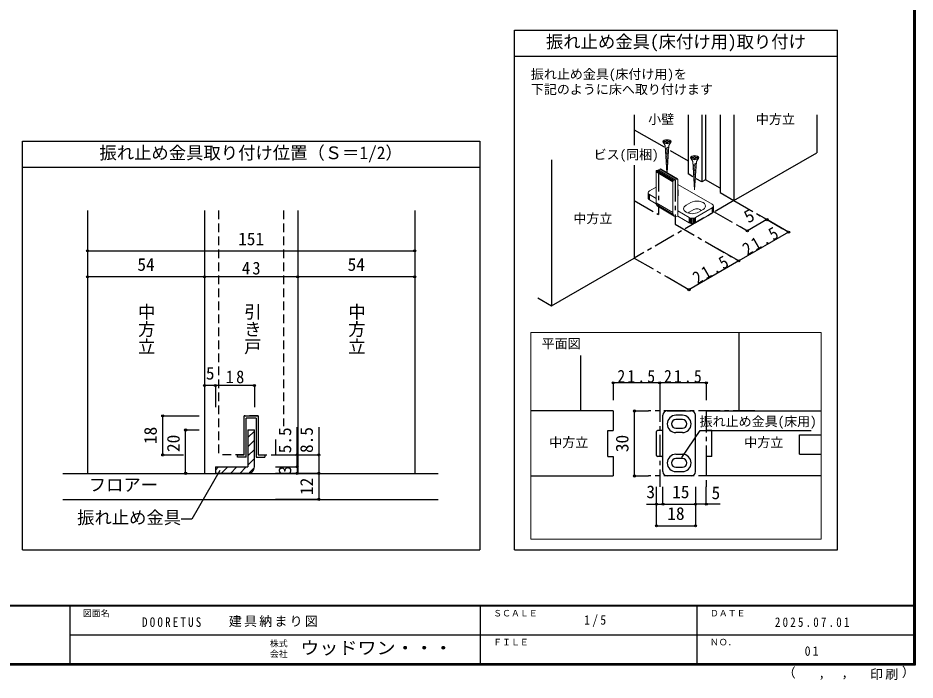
# Model space of a CAD drawing. Units: millimetres at full size, sheet at 1:5, with parts at other scales. Extents: x -973 to 977, y -718 to 696.
# Drawn here: x -58 to 977, y -718 to 46 of the extents above; entities that cross this region are included whole.
import ezdxf
from ezdxf.enums import TextEntityAlignment as Align

# ---------------------------------------------------------------- set-up
doc = ezdxf.new("R2010")
doc.units = ezdxf.units.MM
doc.header["$LTSCALE"] = 5
doc.header["$PDMODE"] = 32
doc.header["$PDSIZE"] = 2.5
for name, pattern in [('CHAIN1', [8, 5, -1, 1, -1]), ('DASHED1', [1.8, 1.2, -0.6]), ('DASHED2', [3, 2, -1])]:
    doc.linetypes.add(name, pattern=pattern)
for name, color, linetype in [('0-6_扉', 6, 'Continuous'), ('0-A_文字', 4, 'DASHED1'), ('0-B_寸法', 7, 'Continuous'), ('1-3_仕上げ', 2, 'Continuous'), ('1-4_枠', 3, 'Continuous'), ('1-6_扉', 7, 'DASHED2'), ('1-7_金物', 7, 'Continuous'), ('1-A_文字', 7, 'Continuous'), ('1-B_寸法', 7, 'Continuous'), ('F-0_補助線', 7, 'Continuous'), ('F-1_枠', 6, 'Continuous'), ('F-A_文字', 7, 'Continuous')]:
    doc.layers.add(name, color=color, linetype=linetype)
doc.layers.add('0-7_金物', color=7, linetype='Continuous', lineweight=18)
doc.styles.add('@ＭＳ ゴシック', font='')
doc.styles.add('ＭＳ ゴシック', font='')
doc.styles.get('@ＭＳ ゴシック').set_extended_font_data('@MS Gothic')
doc.styles.get('ＭＳ ゴシック').set_extended_font_data('MS Gothic')

msp = doc.modelspace()

# ---------------------------------------------------------------- linework, layer by layer
at = {"layer": '0-6_扉', "color": 2}
for p, q in [((652.795, -65.971), (652.795, -101.041)), ((714.762, -65.971), (714.762, -134.197)), ((730.672, -65.971), (730.672, -143.382)), ((735.092, -65.971), (735.092, -140.831)), ((751.886, -65.971), (751.886, -155.63)), ((767.795, -65.971), (767.795, -164.815)), ((863.255, -65.971), (863.255, -109.702)), ((767.795, -164.815), (863.255, -109.702)), ((557.336, -117.967), (557.336, -286.324)), ((652.795, -124.191), (652.795, -231.21)), ((720.224, -137.35), (714.762, -134.197)), ((730.672, -143.382), (724.315, -139.712)), ((735.092, -140.831), (730.672, -143.382)), ((751.886, -150.526), (735.092, -140.831)), ((751.886, -155.63), (767.795, -164.815)), ((557.336, -286.324), (652.795, -231.21)), ((541.426, -277.138), (557.336, -286.324))]:
    msp.add_line(p, q, dxfattribs=at)
at = {"layer": '0-6_扉', "color": 7}
for p, q in [((652.795, -83.111), (687.069, -102.899)), ((694.354, -107.104), (714.762, -118.887))]:
    msp.add_line(p, q, dxfattribs=at)
at = {"layer": '0-7_金物'}
for p, q in [((686.572, -98.285), (688.396, -101.445)), ((686.678, -96.513), (686.678, -97.547)), ((686.678, -96.513), (690.041, -96.513)), ((686.678, -97.547), (690.041, -97.547)), ((690.47, -132.747), (688.396, -101.445)), ((692.614, -103.019), (688.649, -105.264)), ((690.041, -94.997), (691.074, -94.997)), ((690.041, -96.513), (690.041, -94.997)), ((690.041, -99.063), (690.041, -97.547)), ((690.041, -99.063), (691.074, -99.063)), ((690.638, -132.847), (692.718, -101.445)), ((691.074, -96.513), (691.074, -94.997)), ((691.074, -96.513), (694.437, -96.513)), ((691.074, -97.547), (694.437, -97.547)), ((691.074, -99.063), (691.074, -97.547)), ((694.543, -98.285), (692.718, -101.445)), ((694.437, -97.547), (694.437, -96.513)), ((692.506, -104.648), (688.75, -106.774)), ((692.398, -106.276), (688.85, -108.285)), ((692.291, -107.904), (688.95, -109.795)), ((692.183, -109.532), (689.05, -111.306)), ((692.075, -111.16), (689.15, -112.816)), ((691.967, -112.788), (689.25, -114.326)), ((721.86, -113.369), (722.894, -113.369)), ((721.86, -114.885), (721.86, -113.369)), ((722.894, -114.885), (722.894, -113.369)), ((691.859, -114.416), (689.35, -115.837)), ((691.751, -116.045), (689.45, -117.347)), ((691.643, -117.673), (689.55, -118.858)), ((691.535, -119.301), (689.65, -120.368)), ((691.428, -120.929), (689.75, -121.879)), ((691.32, -122.557), (689.85, -123.389)), ((718.392, -116.657), (720.216, -119.816)), ((718.497, -114.885), (718.497, -115.918)), ((718.497, -114.885), (721.86, -114.885)), ((718.497, -115.918), (721.86, -115.918)), ((722.377, -152.435), (720.216, -119.816)), ((724.434, -121.391), (720.469, -123.635)), ((724.326, -123.019), (720.569, -125.146)), ((721.86, -117.434), (721.86, -115.918)), ((721.86, -117.434), (722.894, -117.434)), ((722.377, -152.435), (724.538, -119.816)), ((722.894, -114.885), (726.257, -114.885)), ((722.894, -115.918), (726.257, -115.918)), ((722.894, -117.434), (722.894, -115.918)), ((726.362, -116.657), (724.538, -119.816)), ((726.257, -115.918), (726.257, -114.885)), ((677.903, -131.573), (677.903, -167.297)), ((697.186, -143.064), (677.903, -131.573)), ((697.219, -142.77), (677.935, -131.28)), ((697.315, -142.469), (678.031, -130.978)), ((697.467, -142.181), (678.183, -130.69)), ((697.665, -141.926), (678.382, -130.435)), ((697.896, -141.721), (678.613, -130.23)), ((678.86, -130.089), (682.691, -128.482)), ((698.144, -141.58), (678.86, -130.089)), ((702.222, -139.906), (682.938, -128.415)), ((702.453, -139.917), (683.169, -128.426)), ((702.651, -140.006), (683.368, -128.515)), ((691.212, -124.185), (689.95, -124.899)), ((691.104, -125.813), (690.05, -126.41)), ((690.996, -127.441), (690.15, -127.92)), ((690.888, -129.07), (690.251, -129.431)), ((690.78, -130.698), (690.351, -130.941)), ((724.218, -124.647), (720.669, -126.656)), ((724.11, -126.275), (720.769, -128.166)), ((724.002, -127.903), (720.87, -129.677)), ((723.895, -129.531), (720.97, -131.187)), ((723.787, -131.159), (721.07, -132.698)), ((723.679, -132.788), (721.17, -134.208)), ((723.571, -134.416), (721.27, -135.719)), ((702.932, -182.872), (702.932, -140.654)), ((723.463, -136.044), (721.37, -137.229)), ((723.355, -137.672), (721.47, -138.739)), ((723.247, -139.3), (721.57, -140.25)), ((723.14, -140.928), (721.67, -141.76)), ((723.032, -142.556), (721.77, -143.271)), ((722.924, -144.185), (721.87, -144.781)), ((670.228, -153.785), (677.903, -149.354)), ((742.707, -169.094), (702.932, -146.13)), ((703.209, -152.764), (703.209, -158.888)), ((722.816, -145.813), (721.97, -146.291)), ((722.708, -147.441), (722.07, -147.802)), ((722.6, -149.069), (722.17, -149.312)), ((668.764, -155.826), (668.764, -161.95)), ((668.934, -156.573), (668.934, -162.697)), ((669.434, -157.269), (669.434, -163.393)), ((670.228, -157.867), (670.228, -163.991)), ((677.903, -162.298), (670.228, -157.867)), ((678.007, -168.482), (670.228, -163.991)), ((697.382, -180.387), (678.099, -168.896)), ((697.956, -181.712), (678.673, -170.222)), ((698.869, -182.674), (679.586, -171.184)), ((712.655, -170.115), (717.958, -167.053)), ((721.493, -175.218), (716.19, -178.28)), ((742.707, -173.176), (723.261, -184.403)), ((726.797, -178.28), (732.1, -175.218)), ((742.707, -173.176), (742.707, -179.3)), ((743.501, -172.579), (743.501, -178.702)), ((744.001, -171.882), (744.001, -178.006)), ((744.171, -171.135), (744.171, -177.259)), ((716.19, -184.403), (702.932, -176.749)), ((716.19, -190.527), (702.932, -182.872)), ((716.19, -184.403), (716.19, -190.527)), ((717.226, -184.862), (717.226, -190.986)), ((718.432, -185.15), (718.432, -191.274)), ((719.726, -185.249), (719.726, -191.373)), ((721.02, -185.15), (721.02, -191.274)), ((722.226, -184.862), (722.226, -190.986)), ((742.707, -179.3), (723.261, -190.527)), ((723.261, -184.403), (723.261, -190.527)), ((533.411, -317.079), (868.27, -317.079)), ((533.411, -555.241), (533.411, -317.079)), ((868.27, -317.079), (868.27, -555.241)), ((868.27, -555.241), (533.411, -555.241))]:
    msp.add_line(p, q, dxfattribs=at)
for points in [[(698.144, -141.58), (701.974, -139.973), (682.691, -128.482)], [(697.186, -143.064), (697.186, -178.788), (677.903, -167.297)]]:
    msp.add_lwpolyline(points, dxfattribs=at)
for centre in [(690.557, -97.03), (722.377, -115.402)]:
    msp.add_ellipse(centre, major_axis=(4.71, 0), ratio=0.5, dxfattribs=at)
for centre, major_axis, ratio, start_param, end_param in [((678.86, -131.172), (0.64, 1.074), 0.663414, 0.73181839, 2.30261472), ((682.691, -129.565), (0.64, 1.074), 0.663414, 6.22960554, 7.0150037), ((698.144, -142.662), (0.64, 1.074), 0.663414, 0.73181839, 2.30261472), ((701.974, -141.055), (0.64, 1.074), 0.663414, 5.44420737, 7.0150037), ((673.764, -155.826), (-5, 0), 0.57735, 5.49778714, 7.06858347), ((693.209, -152.764), (10, 0), 0.57735, 6.04714601, 6.5192246), ((673.764, -161.95), (-5, 0), 0.57735, 6.28318531, 7.06858347), ((693.209, -158.888), (10, 0), 0.57735, 6.04714601, 6.5192246), ((725.029, -171.135), (10, 0), 0.57735, 5.49778714, 8.6393798), ((683.648, -164.887), (3.839, 6.443), 0.663414, 2.30261472, 3.08801288), ((719.726, -174.197), (10, 0), 0.57735, 2.35619449, 5.49778714), ((725.029, -177.259), (5, 0), 0.57735, 0.26179939, 2.35619449), ((739.171, -171.135), (-5, 0), 0.57735, 2.35619449, 3.92699082), ((702.932, -176.377), (3.839, 6.443), 0.663414, 2.30261472, 3.87341104), ((719.726, -180.321), (5, 0), 0.57735, 2.35619449, 2.78022553), ((719.726, -182.362), (-5, 0), 0.57735, 0.78539816, 2.35619449), ((739.171, -177.259), (-5, 0), 0.57735, 2.35619449, 3.14159265), ((719.726, -188.486), (-5, 0), 0.57735, 0.78539816, 2.35619449)]:
    msp.add_ellipse(centre, major_axis=major_axis, ratio=ratio, start_param=start_param, end_param=end_param, dxfattribs=at)
at = {"layer": '0-A_文字', "color": 3, "linetype": 'Continuous'}
for p, q in [((514.547, 31.633), (887.259, 31.633)), ((514.547, -567.5), (514.547, 31.633)), ((887.259, -567.5), (887.259, 31.633)), ((514.547, 1.633), (887.259, 1.633)), ((-52.953, -96.475), (474.547, -96.475)), ((-52.953, -567.5), (-52.953, -96.475)), ((474.547, -96.475), (474.547, -567.5)), ((-52.953, -126.475), (474.547, -126.475)), ((-52.953, -567.5), (474.547, -567.5)), ((514.547, -567.5), (887.259, -567.5))]:
    msp.add_line(p, q, dxfattribs=at)
at = {"layer": '0-A_文字', "linetype": 'Continuous'}
msp.add_lwpolyline([(707.498, -461.235), (728.722, -429.867), (856.709, -429.867)], dxfattribs=at)
at = {"layer": '0-B_寸法', "color": 4, "linetype": 'CHAIN1'}
for p, q in [((767.795, -164.815), (652.795, -231.21)), ((767.795, -164.815), (830.833, -201.21)), ((744.171, -177.259), (774.732, -194.904))]:
    msp.add_line(p, q, dxfattribs=at)
at = {"layer": '0-B_寸法', "color": 4}
for p, q in [((805.833, -186.776), (796.862, -181.597)), ((774.732, -194.904), (783.244, -199.818)), ((805.833, -186.776), (783.244, -199.818))]:
    msp.add_line(p, q, dxfattribs=at)
at = {"layer": '0-B_寸法'}
for p in [(805.833, -186.776), (783.244, -199.818)]:
    msp.add_point(p, dxfattribs=at)
at = {"layer": '1-3_仕上げ', "color": 7}
for p, q in [((566.778, -407.479), (533.411, -407.479)), ((797.403, -407.479), (868.27, -407.479))]:
    msp.add_line(p, q, dxfattribs=at)
at = {"layer": '1-3_仕上げ'}
for p, q in [((-6.459, -479.417), (426.535, -479.417)), ((-6.459, -509.417), (426.535, -509.417))]:
    msp.add_line(p, q, dxfattribs=at)
at = {"layer": '1-4_枠'}
for p, q in [((22.047, -176.167), (22.047, -479.417)), ((157.047, -176.167), (157.047, -479.417)), ((264.547, -176.167), (264.547, -479.417)), ((399.547, -176.167), (399.547, -479.417)), ((628.34, -407.479), (533.411, -407.479)), ((628.34, -407.479), (628.34, -429.979)), ((735.84, -407.479), (735.84, -429.979)), ((735.84, -407.479), (868.27, -407.479)), ((742.09, -429.979), (735.84, -429.979)), ((742.09, -459.979), (742.09, -429.979)), ((843.34, -457.479), (843.34, -434.979)), ((843.34, -434.979), (868.27, -434.979)), ((622.09, -459.979), (628.34, -459.979)), ((628.34, -459.979), (628.34, -482.479)), ((843.34, -457.479), (868.27, -457.479)), ((533.411, -482.479), (628.34, -482.479)), ((868.27, -482.479), (735.84, -482.479))]:
    msp.add_line(p, q, dxfattribs=at)
at = {"layer": '1-4_枠', "color": 4}
for p, q in [((264.547, -252.78), (157.047, -252.78)), ((399.547, -252.78), (264.547, -252.78))]:
    msp.add_line(p, q, dxfattribs=at)
at = {"layer": '1-4_枠', "color": 7}
for p, q in [((773.34, -317.079), (773.34, -407.479)), ((590.84, -343.36), (590.84, -407.479)), ((590.84, -407.479), (533.411, -407.479)), ((773.34, -407.479), (868.27, -407.479))]:
    msp.add_line(p, q, dxfattribs=at)
at = {"layer": '1-4_枠', "color": 4, "linetype": 'CHAIN1'}
for p, q in [((682.09, -394.979), (682.09, -494.979)), ((791.985, -407.479), (669.136, -407.479)), ((735.84, -407.479), (735.84, -494.979)), ((791.985, -482.479), (669.136, -482.479))]:
    msp.add_line(p, q, dxfattribs=at)
at = {"layer": '1-4_枠'}
for points in [[(622.09, -459.979), (622.09, -429.979), (628.34, -429.979)], [(742.09, -459.979), (735.84, -459.979), (735.84, -482.479)]]:
    msp.add_lwpolyline(points, dxfattribs=at)
at = {"layer": '1-4_枠', "color": 7}
for p in [(157.047, -252.78), (264.547, -252.78), (399.547, -252.78)]:
    msp.add_point(p, dxfattribs=at)
at = {"layer": '1-6_扉'}
for p, q in [((173.297, -176.167), (173.297, -458.167)), ((248.297, -176.167), (248.297, -424.849)), ((202.672, -458.167), (202.672, -413.167)), ((218.922, -413.167), (202.672, -413.167)), ((218.922, -413.167), (218.922, -458.167)), ((202.671, -458.167), (173.297, -458.167)), ((218.922, -458.167), (248.297, -458.167))]:
    msp.add_line(p, q, dxfattribs=at)
at = {"layer": '1-7_金物', "color": 4, "linetype": 'CHAIN1'}
for p, q in [((680.776, -129.286), (700.059, -140.864)), ((680.776, -129.286), (680.776, -180.969)), ((700.059, -140.864), (700.059, -192.103)), ((652.795, -164.815), (680.776, -180.969)), ((700.059, -192.103), (773.333, -234.407)), ((652.795, -231.21), (715.833, -267.605))]:
    msp.add_line(p, q, dxfattribs=at)
at = {"layer": '1-7_金物'}
for p, q in [((202.672, -458.167), (202.672, -413.167)), ((202.672, -413.167), (218.922, -413.167)), ((218.922, -413.167), (218.922, -458.167)), ((685.84, -477.479), (685.84, -412.479)), ((690.84, -407.479), (718.34, -407.479)), ((708.34, -412.479), (700.84, -412.479)), ((723.34, -477.479), (723.34, -412.479)), ((205.172, -460.667), (205.172, -415.667)), ((216.422, -415.667), (205.172, -415.667)), ((216.422, -415.667), (216.422, -460.667)), ((708.34, -417.479), (700.84, -417.479)), ((678.34, -458.729), (678.34, -431.229)), ((684.59, -429.979), (679.59, -429.979)), ((700.84, -427.479), (708.34, -427.479)), ((708.34, -432.479), (700.84, -432.479)), ((195.172, -458.167), (202.672, -458.167)), ((195.172, -460.667), (195.172, -458.167)), ((205.172, -460.667), (195.172, -460.667)), ((216.422, -460.667), (226.422, -460.667)), ((218.922, -458.167), (226.422, -458.167)), ((226.422, -458.167), (226.422, -460.667)), ((684.59, -459.979), (679.59, -459.979)), ((700.84, -457.479), (708.34, -457.479)), ((708.34, -462.479), (700.84, -462.479)), ((700.84, -472.479), (708.34, -472.479)), ((718.34, -482.479), (690.84, -482.479)), ((700.84, -477.479), (708.34, -477.479))]:
    msp.add_line(p, q, dxfattribs=at)
at = {"layer": '1-7_金物', "color": 3}
for p, q in [((207.047, -429.417), (214.547, -429.417)), ((207.047, -429.417), (207.047, -471.917)), ((214.547, -471.917), (214.547, -429.417)), ((169.547, -471.917), (169.547, -479.417)), ((169.547, -471.917), (207.047, -471.917)), ((207.047, -479.417), (169.547, -479.417))]:
    msp.add_line(p, q, dxfattribs=at)
at = {"layer": '1-7_金物', "color": 4}
for p, q in [((207.047, -438.123), (214.547, -430.623)), ((207.047, -448.73), (214.547, -441.23)), ((207.047, -459.337), (214.547, -451.837)), ((207.047, -469.943), (214.547, -462.443)), ((169.547, -475.623), (173.253, -471.918)), ((176.36, -479.417), (183.86, -471.918)), ((186.967, -479.417), (194.466, -471.918)), ((197.573, -479.417), (205.073, -471.918)), ((208.282, -479.315), (214.447, -473.15))]:
    msp.add_line(p, q, dxfattribs=at)
at = {"layer": '1-7_金物'}
for centre, radius, start, end in [((690.84, -412.479), 5, 90, 180), ((700.84, -422.479), 10, 90, 270), ((708.34, -422.479), 10, 270, 90), ((718.34, -412.479), 5, 0, 90), ((700.84, -422.479), 5, 90, 270), ((708.34, -422.479), 5, 270, 90), ((679.59, -431.229), 1.25, 90, 180), ((684.59, -431.229), 1.25, 0, 90), ((679.59, -458.729), 1.25, 180, 270), ((684.59, -458.729), 1.25, 270, 0), ((700.84, -467.479), 10, 90, 270), ((700.84, -467.479), 5, 90, 270), ((708.34, -467.479), 10, 270, 90), ((708.34, -467.479), 5, 270, 90), ((690.84, -477.479), 5, 180, 270), ((718.34, -477.479), 5, 270, 0)]:
    msp.add_arc(centre, radius, start, end, dxfattribs=at)
at = {"layer": '1-7_金物', "color": 3}
msp.add_arc((207.047, -471.917), 7.5, 270, 0, dxfattribs=at)
at = {"layer": '1-A_文字'}
for p, q in [((174.847, -476.206), (142.555, -532.137)), ((142.555, -532.137), (130.055, -532.137))]:
    msp.add_line(p, q, dxfattribs=at)
at = {"layer": '1-B_寸法', "color": 4}
for p, q in [((830.833, -201.21), (805.833, -186.776)), ((830.833, -201.21), (773.333, -234.407)), ((22.047, -222.78), (399.547, -222.78)), ((773.333, -234.407), (748.333, -219.974)), ((157.047, -252.78), (22.047, -252.78)), ((22.047, -374.417), (22.047, -399.417)), ((157.047, -378.167), (157.047, -403.167)), ((169.547, -378.167), (157.047, -378.167)), ((214.547, -378.167), (169.547, -378.167)), ((169.547, -378.167), (169.547, -403.167)), ((214.547, -378.167), (214.547, -403.167)), ((628.34, -374.979), (628.34, -394.979)), ((682.09, -374.979), (628.34, -374.979)), ((735.84, -374.979), (682.09, -374.979)), ((682.09, -374.979), (682.09, -394.979)), ((735.84, -374.979), (735.84, -394.979)), ((108.851, -458.167), (108.851, -413.167)), ((108.851, -413.167), (150.797, -413.167)), ((135.267, -429.417), (150.797, -429.417)), ((135.267, -479.417), (135.267, -429.417)), ((263.922, -471.917), (263.922, -426.324)), ((108.851, -458.167), (132.631, -458.167)), ((135.267, -479.417), (150.797, -479.417)), ((288.922, -479.417), (238.922, -479.417)), ((652.958, -482.479), (669.136, -482.479)), ((678.34, -514.979), (678.34, -494.979)), ((685.84, -514.979), (685.84, -494.979)), ((723.34, -494.979), (723.34, -539.979)), ((735.84, -514.995), (735.84, -494.979)), ((666.775, -514.979), (685.84, -514.979)), ((678.34, -539.979), (678.34, -514.979)), ((685.84, -514.979), (723.34, -514.979)), ((751.901, -514.995), (723.34, -514.995)), ((678.34, -539.979), (723.34, -539.979))]:
    msp.add_line(p, q, dxfattribs=at)
for points in [[(773.333, -234.407), (715.833, -267.605), (690.833, -253.171)], [(652.958, -482.479), (652.958, -407.479), (669.136, -407.479)], [(288.922, -426.324), (288.922, -479.417), (288.922, -509.417), (238.922, -509.417)], [(238.922, -440.346), (238.922, -458.167), (288.922, -458.167)], [(238.922, -471.917), (263.922, -471.917), (263.922, -479.417)]]:
    msp.add_lwpolyline(points, dxfattribs=at)
at = {"layer": '1-B_寸法'}
for p in [(830.833, -201.21), (22.047, -222.78), (399.547, -222.78), (773.333, -234.407), (22.047, -252.78), (157.047, -252.78), (715.833, -267.605), (157.047, -378.167), (169.547, -378.167), (214.547, -378.167), (628.34, -374.979), (682.09, -374.979), (735.84, -374.979), (108.851, -413.167), (652.958, -407.479), (135.267, -429.417), (108.851, -458.167), (263.922, -458.167), (288.922, -458.167), (263.922, -471.917), (135.267, -479.417), (263.922, -479.417), (288.922, -479.417), (652.958, -482.479), (288.922, -509.417), (678.34, -514.979), (685.84, -514.979), (723.34, -514.979), (723.34, -514.995), (735.84, -514.995), (678.34, -539.979), (723.34, -539.979)]:
    msp.add_point(p, dxfattribs=at)
at = {"layer": 'F-1_枠'}
for p, q in [((974.986, 695.833), (974.986, -700.833)), ((975.82, 695.833), (975.82, -700.833)), ((976.653, 695.833), (976.653, -700.833)), ((976.653, -631.667), (-973.347, -631.667)), ((976.653, -632.5), (-973.347, -632.5)), ((1.653, -632.5), (1.653, -699.167)), ((474.986, -632.5), (474.986, -699.167)), ((724.986, -632.5), (724.986, -699.167)), ((1.653, -665.833), (974.986, -665.834)), ((976.653, -699.167), (-973.347, -699.167)), ((976.653, -700), (-973.347, -700)), ((976.653, -700.833), (-973.347, -700.833))]:
    msp.add_line(p, q, dxfattribs=at)

# ---------------------------------------------------------------- texts
at = {"layer": '0-A_文字', "color": 7, "style": 'ＭＳ ゴシック'}
for s, height, p in [('振れ止め金具(床付け用)取り付け', 14.66, (550.903, 6.633)), ('振れ止め金具(床付け用)を', 11, (533.456, -27.826)), ('下記のように床へ取り付けます', 11, (533.456, -45.362)), ('小壁', 11, (668.779, -79.815)), ('中方立', 11, (793.025, -79.815)), ('振れ止め金具取り付け位置（Ｓ＝1/2）', 14.66, (35.797, -121.475)), ('中方立', 11, (582.566, -194.186)), ('平面図', 11, (545.853, -338.556)), ('中方立', 11, (554.626, -452.479)), ('中方立', 11, (779.555, -452.479))]:
    msp.add_text(s, height=height, dxfattribs=at).set_placement(p, align=Align.BOTTOM_LEFT)
at = {"layer": '0-B_寸法', "style": 'ＭＳ ゴシック'}
msp.add_text('ビス(同梱)', height=11, dxfattribs=at).set_placement((605.854, -120.593), align=Align.BOTTOM_LEFT)
msp.add_text('5', height=14.66, rotation=30, dxfattribs=at).set_placement((786.706, -195.16), align=Align.BOTTOM_LEFT)
at = {"layer": '1-4_枠', "color": 7, "insert": (200.172, -250.28), "char_height": 14.66, "attachment_point": 7, "style": 'ＭＳ ゴシック'}
msp.add_mtext('\\T1.27;\\W0.95;43', dxfattribs=at)
at = {"layer": '1-A_文字', "style": '@ＭＳ ゴシック'}
for s, p in [('中方立', (78.297, -283.011)), ('引き戸', (200.797, -283.011)), ('中方立', (320.797, -283.011))]:
    msp.add_text(s, height=14.66, rotation=270, dxfattribs=at).set_placement(p, align=Align.BOTTOM_LEFT)
at = {"layer": '1-A_文字', "style": 'ＭＳ ゴシック'}
for s, height, p in [('振れ止め金具(床用)', 11, (728.126, -428.368)), ('フロアー', 14.66, (23.406, -504.417)), ('振れ止め金具', 14.66, (10.055, -542.137))]:
    msp.add_text(s, height=height, dxfattribs=at).set_placement(p, align=Align.BOTTOM_LEFT)
at = {"layer": '1-B_寸法', "style": 'ＭＳ ゴシック'}
for s, p in [('151', (195.797, -220.78)), ('54', (79.547, -250.28)), ('54', (322.047, -250.28)), ('5', (158.617, -375.667)), ('3', (666.775, -512.479)), ('15', (696.465, -512.479)), ('5', (741.901, -513.607)), ('18', (690.84, -537.479))]:
    msp.add_text(s, height=14.66, dxfattribs=at).set_placement(p, align=Align.BOTTOM_LEFT)
for s, p in [('18', (106.351, -445.667)), ('5.5', (261.422, -456.324)), ('8.5', (286.422, -455.966)), ('20', (132.767, -454.818)), ('30', (650.458, -454.979)), ('3', (261.422, -480.667)), ('12', (286.422, -504.417))]:
    msp.add_text(s, height=14.66, rotation=90, dxfattribs=at).set_placement(p, align=Align.BOTTOM_LEFT)
at = {"layer": '1-B_寸法', "char_height": 14.66, "attachment_point": 7, "rotation": 30, "style": 'ＭＳ ゴシック'}
for insert in [(783.139, -228.746), (725.639, -261.944)]:
    msp.add_mtext('\\T1.28;\\W0.9;21.5', dxfattribs=dict(at, insert=insert))
at = {"layer": '1-B_寸法', "char_height": 14.66, "attachment_point": 7, "style": 'ＭＳ ゴシック'}
for s, insert in [('\\T1.27;\\W0.95;18', (181.422, -375.667)), ('\\T1.28;\\W0.9;21.5', (633.34, -374.979)), ('\\T1.28;\\W0.9;21.5', (687.09, -374.979))]:
    msp.add_mtext(s, dxfattribs=dict(at, insert=insert))
at = {"layer": 'F-0_補助線', "char_height": 11, "attachment_point": 7, "style": 'ＭＳ ゴシック'}
for s, insert in [('\\T1.39;\\W0.85;DOORETUS', (84.986, -656.667)), ('\\T1.17;建具納まり図', (184.986, -656.667))]:
    msp.add_mtext(s, dxfattribs=dict(at, insert=insert))
at = {"layer": 'F-A_文字', "style": 'ＭＳ ゴシック'}
for s, height, p in [('図面名', 7.331, (16.653, -646.667)), ('ＳＣＡＬＥ', 7.331, (489.986, -646.667)), ('ＤＡＴＥ', 7.331, (739.986, -646.667)), ('株式', 7.331, (232.486, -681.5)), ('ＦＩＬＥ', 7.331, (489.986, -680)), ('ＮＯ．', 7.331, (739.986, -680.001)), ('会社', 7.331, (232.486, -693.5)), ('（', 11, (823.992, -718.052)), ('）', 11, (961.387, -717.355)), (',', 11, (865.199, -718.052)), (',', 11, (891.686, -717.588))]:
    msp.add_text(s, height=height, dxfattribs=at).set_placement(p, align=Align.BOTTOM_LEFT)
at = {"layer": 'F-A_文字', "style": 'ＭＳ ゴシック', "width": 1.1}
msp.add_text('ウッドワン・・・', height=14.66, dxfattribs=at).set_placement((267.486, -692.5), align=Align.BOTTOM_LEFT)
at = {"layer": 'F-A_文字', "char_height": 11, "attachment_point": 7, "style": 'ＭＳ ゴシック'}
for s, insert in [('\\T1.38;\\W0.9;1/5', (594.986, -656.667)), ('\\T1.39;\\W0.85;2025.07.01', (814.986, -656.667)), ('\\T1.36;\\W0.9;01', (849.361, -690.001)), ('\\T1.17;印刷', (924.678, -717.82))]:
    msp.add_mtext(s, dxfattribs=dict(at, insert=insert))

doc.saveas('drawing.dxf')
